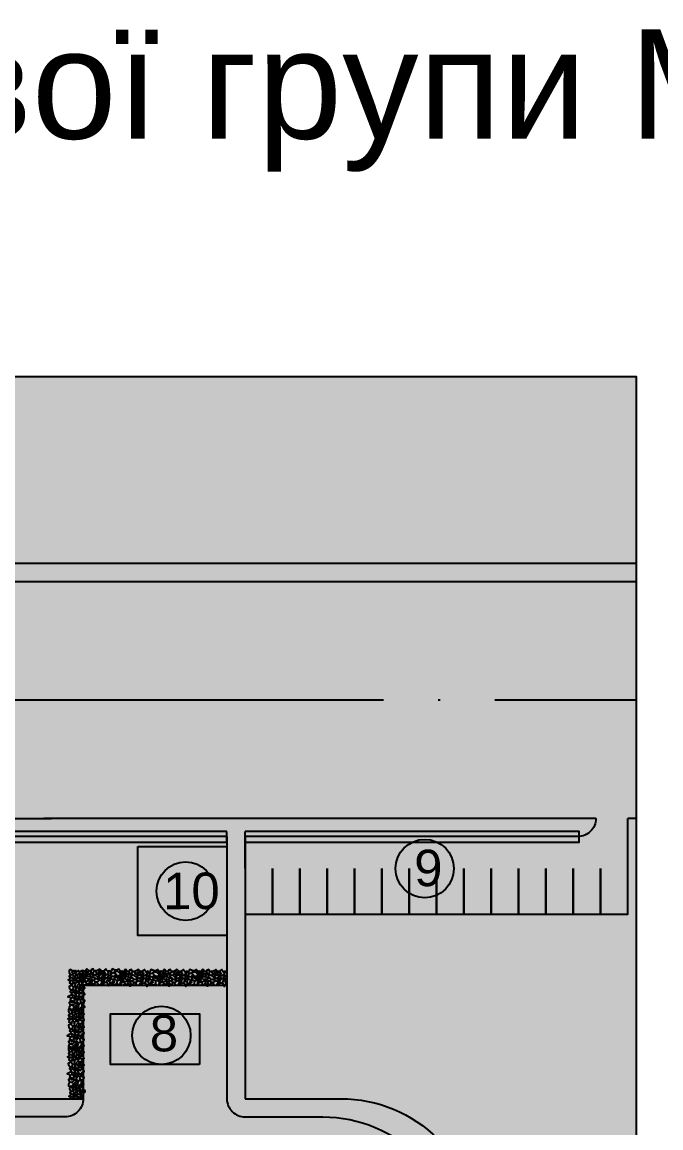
# Model space of a CAD drawing. Header units: millimetres. Extents: x 3866 to 35600, y -8896 to 9491.
# Drawn here: x 33134.5 to 33169.5, y -6664.6 to -6603.9 of the extents above; entities that cross this region are included whole.
import ezdxf

# ---------------------------------------------------------------- set-up
doc = ezdxf.new("R2010")
doc.units = ezdxf.units.MM
doc.linetypes.add('ACAD_ISO04W100', pattern=[30, 24, -3, 0, -3])
for name, color, linetype in [('благоустрый', 7, 'Continuous'), ('ВДМ', 7, 'Continuous'), ('КУЩІ', 108, 'Continuous'), ('інсоляція', 180, 'Continuous')]:
    doc.layers.add(name, color=color, linetype=linetype)
doc.styles.add('ATTR', font='romans.shx', dxfattribs={"width": 0.8, "height": 0.470416})
doc.styles.get("Standard").update_dxf_attribs({"font": 'arial.ttf'})

# ---------------------------------------------------------------- blocks, each defined once
blk = doc.blocks.new('Ground 1')
for points in [[(2.39, 10.76), (0.85, 11.61), (-0.58, 11.47), (-1.35, 10.06), (-1.13, 9.21), (-1.9, 9.21), (-0.69, 6.67), (-2.12, 5.82), (-2.45, 4.84), (-2.23, 3.43), (-0.69, 3), (-0.47, 3.57), (0.3, 2.58), (-0.91, 1.59), (-0.25, 1.17), (0.85, -0.38), (2.39, 0.46), (3.82, 0.32), (5.8, -0.52), (6.46, 0.75), (6.79, 1.73), (6.68, 2.72), (7.34, 2.01), (7.89, 0.89), (8.88, 1.31), (8.99, 1.73), (9.65, 1.31), (10.42, 0.32), (10.64, -0.38), (11.75, 0.32), (12.19, 1.17), (14.17, 0.89), (15.49, -0.38), (16.7, 0.46), (18.13, 1.03), (18.24, 1.03), (20.33, 0.75), (20.66, -0.52), (22.2, 0.18), (22.75, 1.45), (24.29, 0.75), (25.28, -0.38), (25.83, -0.24), (26.38, 0.32), (25.94, 2.01), (28.14, 0.89), (29.13, 1.17), (28.58, 2.72), (27.81, 3.57), (29.13, 4.84), (27.37, 6.25), (28.91, 6.53), (28.36, 6.81), (28.91, 7.94), (28.25, 8.22), (29.68, 10.48), (29.02, 11.61), (27.37, 11.75), (25.28, 10.76), (24.62, 11.61), (22.75, 10.9), (21.76, 12.31), (20.55, 10.9), (19.45, 11.33), (18.46, 9.35), (17.91, 9.35), (16.81, 11.75), (14.94, 11.47), (13.84, 9.91), (13.29, 10.48), (12.63, 10.76), (12.19, 10.34), (11.86, 9.77), (10.09, 10.06), (8.66, 12.59), (8.66, 11.75), (7.23, 10.2), (6.13, 10.76), (5.58, 10.06), (4.37, 11.61)], [(23.41, 9.13), (22, 8.55), (22.22, 7.97), (23.69, 6.88), (24.48, 8.18)], [(8.67, 7.82), (8.95, 6.95), (8.84, 6.08), (9.4, 6.01), (9.8, 6.59), (9.63, 7.46)], [(12.62, 7.75), (11.66, 7.53), (11.83, 6.66), (12.9, 5.94), (14.26, 5.94), (14.32, 6.88)], [(15.5, 3.55), (15.28, 2.39), (16.58, 2.54), (17.14, 3.69), (16.35, 3.26)], [(17.31, 7.53), (16.46, 6.3), (18.95, 3.98), (21.26, 4.78), (21.09, 5.94), (19.63, 5.87), (19.57, 7.17), (18.27, 6.95)], [(23.18, 2.54), (23.01, 3.84), (23.18, 4.49), (23.81, 5.29), (25.39, 5.58), (26.18, 5.51), (26.23, 4.49), (25.89, 3.91), (24.65, 3.84), (24.6, 3.19), (24.09, 2.9), (23.86, 3.55), (23.47, 2.68)]]:
    blk.add_lwpolyline(points, close=True)
for points in [[(-1.05, 9.13), (-0.14, 8.33), (0.2, 7.39), (0.53, 7.32), (0.99, 8.26), (2.17, 8.47), (2.34, 10.07), (2.4, 10.79)], [(1.04, 6.45), (1.61, 6.74), (1.95, 6.45), (1.95, 6.01), (2.34, 5.58), (2.96, 5.94), (4.15, 6.3), (4.32, 7.03), (3.36, 7.6), (2.23, 8.62)], [(5.56, 9.99), (5.67, 9.13), (4.88, 8.98), (4.54, 9.7), (4.15, 9.34), (5, 8.4), (4.26, 7.97), (4.09, 7.17)], [(6.47, 7.24), (7.14, 7.53), (7.76, 8.11), (7.88, 8.84), (7.65, 10.14), (7.54, 10.43)], [(7.88, 9.13), (9.57, 8.76), (9.8, 8.11), (9.29, 7.6)], [(10.48, 9.99), (10.31, 8.98), (9.74, 8.4)], [(11.89, 9.7), (12.57, 8.4), (12.96, 8.26), (13.81, 8.62), (13.86, 9.92)], [(13.81, 8.91), (15.84, 8.18), (17.65, 9.92)], [(16.29, 8.62), (16.58, 7.53), (15.73, 6.16)], [(18.67, 9.63), (19.68, 8.84), (19.63, 8.18), (18.95, 7.17)], [(21.04, 11.44), (21.66, 9.78), (20.81, 8.26), (19.63, 8.18)], [(21.15, 8.76), (21.77, 7.17), (21.15, 5.58)], [(23.01, 8.91), (23.41, 9.92), (23.92, 10.5), (23.75, 11.3)], [(25.61, 10.94), (26.01, 9.63), (25.61, 8.91), (24.2, 8.47)], [(25.89, 9.27), (26.74, 8.47), (26.91, 7.6), (26.63, 6.66)], [(26.52, 8.69), (27.82, 9.49), (28.61, 8.91)], [(-0.71, 6.66), (-0.59, 5.94), (0.14, 5.43), (-0.03, 4.93), (0.31, 4.35), (-0.48, 3.55)], [(0.2, 7.39), (0.14, 6.88), (-0.26, 7.03), (-0.59, 6.37)], [(0.37, 2.54), (0.87, 1.96), (1.61, 1.52), (3.02, 1.52), (4.6, 2.25), (3.19, 3.55), (3.13, 4.64), (2.12, 4.49), (0.48, 4.64), (0.08, 4.78)], [(0.14, 6.81), (0.65, 6.52), (1.38, 6.37), (1.04, 6.01), (0.99, 5.29), (0.37, 5.58), (0.14, 5.51)], [(2.68, 0.44), (3.75, 1.16), (3.87, 1.88)], [(3.47, 6.08), (3.98, 5.43), (4.04, 4.78), (3.19, 3.98)], [(4.04, 5.22), (4.77, 5.51), (5.79, 5.22), (5.79, 4.93), (6.3, 5.29), (7.2, 4.64)], [(4.6, 8.11), (6.41, 7.32), (6.69, 5.07)], [(4.6, 2.25), (5.11, 2.68), (6.01, 2.9), (6.63, 2.75)], [(6.35, 2.83), (6.97, 3.62), (7.43, 5.14), (7.82, 4.49), (8.84, 3.69), (8.95, 3.12), (8.56, 3.12), (8.67, 2.39), (9.01, 1.74)], [(6.58, 6.52), (7.88, 6.52), (8.78, 7.32)], [(9.12, 6.01), (8.95, 5.51), (9.35, 4.78), (9.57, 3.69)], [(8.95, 3.48), (10.08, 3.77), (11.04, 4.35), (11.49, 3.41), (11.32, 2.39), (11.77, 2.75), (12.4, 1.16), (12.4, 1.23)], [(9.8, 6.52), (10.7, 6.45), (11.61, 5.94), (11.77, 5.07), (11.72, 4.35), (11.15, 4.2)], [(11.72, 7.17), (11.21, 7.03), (11.04, 6.3)], [(11.38, 3.77), (12.85, 3.62), (13.69, 4.06), (14.2, 2.97), (13.58, 2.39), (13.81, 1.02)], [(13.3, 5.87), (12.96, 5.14), (13.41, 4.06)], [(13.41, 8.4), (13.53, 7.89), (13.13, 7.53)], [(13.92, 3.62), (15.84, 4.49), (16.74, 3.62)], [(14.32, 6.52), (15.5, 6.52), (16.24, 4.93), (16.07, 4.35), (16.01, 4.35)], [(16.01, 2.39), (16.24, 1.59), (14.54, 1.38), (14.65, 0.51)], [(16.29, 7.1), (16.8, 6.95)], [(18.44, 4.42), (18.16, 3.55), (16.91, 2.97)], [(16.97, 2.97), (18.21, 2.03), (18.21, 1.09)], [(20.02, 4.27), (20.92, 2.61), (19.51, 0.87)], [(20.59, 3.41), (22.22, 3.41), (22.45, 2.61), (22, 2.1), (22.56, 1.16)], [(21.49, 6.37), (23.07, 5.51), (23.41, 4.85)], [(22.05, 8.33), (21.55, 7.97)], [(22.34, 3.19), (23.07, 3.55)], [(24.48, 3.04), (25.05, 1.96), (24.14, 0.87)], [(24.26, 7.68), (26.01, 6.16)], [(24.82, 2.54), (26.52, 2.75), (26.86, 1.67)], [(25.61, 5.65), (26.35, 6.52), (27.82, 6.81), (28.04, 6.52)], [(26.06, 2.75), (26.35, 3.26), (27.93, 4.06), (28.27, 4.06)], [(26.18, 4.27), (27.02, 3.69)]]:
    blk.add_lwpolyline(points)
at = {"style": 'ATTR', "width": 0.8, "flags": 9}
blk.add_attdef('ESTCODE', (0, 0), '', height=0.0000643, dxfattribs=at)

msp = doc.modelspace()

# ---------------------------------------------------------------- hatches: boundary and pattern name
at = {"layer": 'ВДМ', "transparency": 33554569}
h = msp.add_hatch(color=251, dxfattribs=at)
h.dxf.hatch_style = 1
h.paths.add_polyline_path([(33168.196, -6634.622), (33063.262, -6634.622, -0.414214), (33059.262, -6630.622), (33059.262, -6623.396), (33054.012, -6623.396), (33054.012, -6641.122), (33168.196, -6641.122)])
h.paths.add_polyline_path([(33054.012, -6623.396), (33048.762, -6623.396), (33048.762, -6630.622, -0.414214), (33044.762, -6634.622), (33040.02, -6634.622), (33040.02, -6641.122), (33054.012, -6641.122)])
at = {"layer": 'ВДМ', "true_color": 0x139b48, "transparency": 33554585}
h = msp.add_hatch(color=114, dxfattribs=at)
h.dxf.hatch_style = 1
h.paths.add_polyline_path([(33168.196, -6623.396), (33060.262, -6623.396), (33060.262, -6630.622, 0.414214), (33063.262, -6633.622), (33168.196, -6633.622)])
h.paths.add_polyline_path([(33047.762, -6623.396), (33040.02, -6623.396), (33040.02, -6633.622), (33044.762, -6633.622, 0.414214), (33047.762, -6630.622)])
h.paths.add_polyline_path([(33047.762, -6651.622, 0.414214), (33044.762, -6648.622), (33040.02, -6648.622), (33040.02, -6737.258), (33047.762, -6737.258)])
at = {"layer": 'ВДМ', "transparency": 33554585}
h = msp.add_hatch(color=9, dxfattribs=at)
h.dxf.hatch_style = 1
h.paths.add_polyline_path([(33060.262, -6623.396), (33059.262, -6623.396), (33059.262, -6630.622, 0.414214), (33063.262, -6634.622), (33168.196, -6634.622), (33168.196, -6633.622), (33063.262, -6633.622, -0.414214), (33060.262, -6630.622)])
at = {"layer": 'ВДМ', "transparency": 33554569}
h = msp.add_hatch(color=251, dxfattribs=at)
h.dxf.hatch_style = 1
h.paths.add_polyline_path([(33168.196, -6641.122), (33054.012, -6641.122), (33054.012, -6737.258), (33059.262, -6737.258), (33059.262, -6715.89), (33059.262, -6705.076), (33059.262, -6696.076), (33059.262, -6694.891), (33059.262, -6651.622, -0.414214), (33063.262, -6647.622), (33073.762, -6647.622), (33082.762, -6647.622), (33136.097, -6647.622), (33165.977, -6647.622), (33167.727, -6647.622), (33168.196, -6647.622)])
at = {"layer": 'ВДМ', "transparency": 33554585}
h = msp.add_hatch(color=9, dxfattribs=at)
h.dxf.hatch_style = 1
edge = h.paths.add_edge_path()
edge.add_line((33165.059, -6648.33), (33165.059, -6648.619))
edge.add_arc((33164.977, -6647.622), 1, 274.70302, 360)
edge.add_line((33165.977, -6647.622), (33135.674, -6647.622))
edge.add_line((33135.674, -6647.622), (33122.836, -6647.622))
edge.add_line((33122.836, -6647.622), (33122.836, -6648.336))
edge.add_line((33122.836, -6648.336), (33145.727, -6648.33))
edge.add_line((33145.727, -6648.33), (33145.727, -6648.622))
edge.add_line((33145.727, -6648.622), (33146.727, -6648.622))
edge.add_line((33146.727, -6648.622), (33146.727, -6648.33))
edge.add_line((33146.727, -6648.33), (33165.059, -6648.33))
h = msp.add_hatch(color=8, dxfattribs=at)
h.dxf.hatch_style = 1
edge = h.paths.add_edge_path()
edge.add_line((33165.059, -6648.915), (33146.727, -6648.915))
edge.add_line((33146.727, -6648.915), (33146.727, -6652.872))
edge.add_line((33146.727, -6652.872), (33148.227, -6652.872))
edge.add_line((33148.227, -6652.872), (33149.727, -6652.872))
edge.add_line((33149.727, -6652.872), (33151.227, -6652.872))
edge.add_line((33151.227, -6652.872), (33152.727, -6652.872))
edge.add_line((33152.727, -6652.872), (33154.227, -6652.872))
edge.add_line((33154.227, -6652.872), (33155.727, -6652.872))
edge.add_line((33155.727, -6652.872), (33157.227, -6652.872))
edge.add_line((33157.227, -6652.872), (33158.727, -6652.872))
edge.add_line((33158.727, -6652.872), (33160.227, -6652.872))
edge.add_line((33160.227, -6652.872), (33161.727, -6652.872))
edge.add_line((33161.727, -6652.872), (33163.227, -6652.872))
edge.add_line((33163.227, -6652.872), (33164.727, -6652.872))
edge.add_line((33164.727, -6652.872), (33166.227, -6652.872))
edge.add_line((33166.227, -6652.872), (33167.727, -6652.872))
edge.add_line((33167.727, -6652.872), (33167.727, -6650.372))
edge.add_line((33167.727, -6650.372), (33167.727, -6648.622))
edge.add_line((33167.727, -6648.622), (33167.727, -6647.622))
edge.add_line((33167.727, -6647.622), (33165.977, -6647.622))
edge.add_arc((33164.977, -6647.622), 1, -85.29698, 0, ccw=False)
edge.add_line((33165.059, -6648.619), (33165.059, -6648.915))
at = {"layer": 'ВДМ', "true_color": 0x139b48, "transparency": 33554585}
h = msp.add_hatch(color=114, dxfattribs=at)
h.dxf.hatch_style = 1
h.paths.add_polyline_path([(33168.196, -6647.622), (33167.727, -6647.622), (33167.727, -6648.622), (33167.727, -6650.372), (33167.727, -6652.872), (33166.227, -6652.872), (33164.727, -6652.872), (33163.227, -6652.872), (33161.727, -6652.872), (33160.227, -6652.872), (33158.727, -6652.872), (33157.227, -6652.872), (33155.727, -6652.872), (33154.227, -6652.872), (33152.727, -6652.872), (33151.227, -6652.872), (33149.727, -6652.872), (33148.227, -6652.872), (33146.727, -6652.872), (33146.727, -6662.997), (33151.994, -6662.997, -0.414214), (33159.494, -6670.497), (33159.494, -6681.898), (33159.494, -6693.7), (33168.196, -6693.7)])
at = {"layer": 'ВДМ', "transparency": 33554646}
h = msp.add_hatch(color=16, dxfattribs=at)
h.dxf.hatch_style = 1
h.paths.add_polyline_path([(33145.727, -6648.33), (33130.173, -6648.334), (33130.173, -6648.622), (33145.727, -6648.622)])
h = msp.add_hatch(color=16, dxfattribs=at)
h.dxf.hatch_style = 1
h.paths.add_polyline_path([(33155.893, -6648.33), (33146.727, -6648.33), (33146.727, -6648.622), (33155.893, -6648.622)])
h.paths.add_polyline_path([(33165.059, -6648.33), (33155.893, -6648.33), (33155.893, -6648.622), (33164.977, -6648.622, 0.020524), (33165.059, -6648.619)])
at = {"layer": 'ВДМ', "true_color": 0x139b48, "transparency": 33554585}
h = msp.add_hatch(color=114, dxfattribs=at)
h.dxf.hatch_style = 1
h.paths.add_polyline_path([(33122.387, -6661.122), (33110.262, -6661.122), (33099.887, -6661.122), (33099.887, -6662.997), (33122.387, -6662.997)], flags=17)
h.paths.add_polyline_path([(33081.627, -6658.137), (33080.762, -6658.136), (33080.762, -6659.997, 0.414214), (33083.762, -6662.997), (33086.503, -6662.997), (33086.503, -6661.681, -0.500594)])
edge = h.paths.add_edge_path()
edge.add_line((33145.727, -6648.915), (33082.439, -6648.93))
edge.add_arc((33083.762, -6651.622), 3, 116.1696, 151.16721)
edge.add_line((33081.134, -6650.176), (33132.762, -6650.176))
edge.add_line((33132.762, -6650.176), (33132.762, -6653.176))
edge.add_line((33132.762, -6653.176), (33080.762, -6653.176))
edge.add_line((33080.762, -6653.176), (33080.762, -6657.636))
edge.add_line((33080.762, -6657.636), (33081.627, -6657.637))
edge.add_line((33081.627, -6657.637), (33081.629, -6655.196))
edge.add_line((33081.629, -6655.196), (33086.509, -6655.202))
edge.add_line((33086.509, -6655.202), (33087.005, -6655.202))
edge.add_line((33087.005, -6655.202), (33087.005, -6662.997))
edge.add_line((33087.005, -6662.997), (33098.137, -6662.997))
edge.add_line((33098.137, -6662.997), (33098.137, -6661.122))
edge.add_line((33098.137, -6661.122), (33087.762, -6661.122))
edge.add_line((33087.762, -6661.122), (33087.762, -6653.622))
edge.add_line((33087.762, -6653.622), (33110.262, -6653.622))
edge.add_line((33110.262, -6653.622), (33132.762, -6653.622))
edge.add_line((33132.762, -6653.622), (33132.762, -6661.122))
edge.add_line((33132.762, -6661.122), (33124.137, -6661.122))
edge.add_line((33124.137, -6661.122), (33124.137, -6662.997))
edge.add_line((33124.137, -6662.997), (33137.847, -6662.997))
edge.add_line((33137.847, -6662.997), (33137.847, -6656.768))
edge.add_line((33137.847, -6656.768), (33145.727, -6656.768))
edge.add_line((33145.727, -6656.768), (33145.727, -6654.041))
edge.add_line((33145.727, -6654.041), (33140.847, -6654.041))
edge.add_line((33140.847, -6654.041), (33140.847, -6649.161))
edge.add_line((33140.847, -6649.161), (33145.727, -6649.161))
edge.add_line((33145.727, -6649.161), (33145.727, -6648.915))
at = {"layer": 'ВДМ', "transparency": 33554646}
h = msp.add_hatch(color=16, dxfattribs=at)
h.dxf.hatch_style = 1
h.paths.add_polyline_path([(33145.727, -6648.622), (33083.762, -6648.622, 0.114685), (33082.439, -6648.93), (33145.727, -6648.915)])
at = {"layer": 'ВДМ', "transparency": 33554585}
h = msp.add_hatch(color=9, dxfattribs=at)
h.dxf.hatch_style = 1
h.paths.add_polyline_path([(33151.994, -6662.997), (33146.727, -6662.997), (33146.727, -6648.622), (33145.727, -6648.622), (33145.727, -6656.768), (33145.727, -6662.997, 0.414214), (33146.727, -6663.997), (33150.994, -6663.997, -0.198912), (33156.297, -6666.194), (33157.297, -6665.194, 0.198912)])
at = {"layer": 'ВДМ', "transparency": 33554646}
h = msp.add_hatch(color=16, dxfattribs=at)
h.dxf.hatch_style = 1
h.paths.add_polyline_path([(33165.059, -6648.619, -0.020524), (33164.977, -6648.622), (33155.893, -6648.622), (33155.893, -6648.915), (33165.059, -6648.915)])
h.paths.add_polyline_path([(33155.893, -6648.622), (33146.727, -6648.622), (33146.727, -6648.915), (33155.893, -6648.915)])
at = {"layer": 'ВДМ', "transparency": 33554585}
h = msp.add_hatch(color=8, dxfattribs=at)
h.dxf.hatch_style = 1
h.paths.add_polyline_path([(33145.727, -6649.161), (33140.847, -6649.161), (33140.847, -6654.041), (33145.727, -6654.041)])
h = msp.add_hatch(color=8, dxfattribs=at)
h.dxf.hatch_style = 1
h.paths.add_polyline_path([(33145.727, -6662.997), (33145.727, -6656.768), (33137.847, -6656.768), (33137.847, -6662.997, -0.414214), (33136.847, -6663.997), (33136.847, -6666.997), (33147.994, -6666.997, -0.198912), (33153.297, -6669.194), (33156.297, -6666.194, 0.198912), (33150.994, -6663.997), (33146.727, -6663.997, -0.414214)])
h.paths.add_polyline_path([(33139.347, -6661.122), (33139.347, -6658.335), (33144.227, -6658.335), (33144.227, -6658.602), (33144.227, -6661.122)], flags=16)
h = msp.add_hatch(color=8, dxfattribs=at)
h.dxf.hatch_style = 1
h.paths.add_polyline_path([(33144.227, -6658.335), (33139.347, -6658.335), (33139.347, -6661.122), (33144.227, -6661.122)])
h.paths.add_polyline_path([(33070.395, -6691.43), (33065.516, -6691.43), (33065.516, -6693.951), (33065.516, -6694.218), (33070.395, -6694.218)])
h = msp.add_hatch(color=9, dxfattribs=at)
h.dxf.hatch_style = 1
h.paths.add_polyline_path([(33099.887, -6661.122), (33098.137, -6661.122), (33098.137, -6662.997), (33087.005, -6662.997), (33087.005, -6663.997), (33122.387, -6663.997), (33131.063, -6663.997), (33136.847, -6663.997, 0.414214), (33137.847, -6662.997), (33124.137, -6662.997), (33124.137, -6661.122), (33122.387, -6661.122), (33122.387, -6662.997), (33099.887, -6662.997)])
h = msp.add_hatch(color=8, dxfattribs=at)
h.dxf.hatch_style = 1
h.paths.add_polyline_path([(33136.847, -6663.997), (33131.063, -6663.997), (33122.387, -6663.997), (33082.762, -6663.997), (33082.762, -6666.997), (33124.137, -6666.997), (33136.847, -6666.997)])

# ---------------------------------------------------------------- linework, layer by layer
for points in [[(33040.02, -6737.258), (33168.196, -6737.258), (33168.196, -6623.396), (33040.02, -6623.396), (33040.02, -6737.258)], [(33167.727, -6648.622), (33167.727, -6647.622)], [(33145.727, -6648.622), (33145.727, -6656.768)], [(33146.727, -6648.622), (33146.727, -6662.997)], [(33146.727, -6650.372), (33146.727, -6648.622)], [(33146.727, -6650.372), (33146.727, -6648.622)], [(33167.727, -6650.372), (33167.727, -6648.622)], [(33140.847, -6649.161), (33145.727, -6649.161), (33145.727, -6654.041), (33140.847, -6654.041), (33140.847, -6649.161)], [(33146.727, -6650.372), (33146.727, -6652.872), (33148.227, -6652.872), (33148.227, -6650.372)], [(33148.227, -6650.372), (33148.227, -6652.872), (33149.727, -6652.872), (33149.727, -6650.372)], [(33149.727, -6650.372), (33149.727, -6652.872), (33151.227, -6652.872), (33151.227, -6650.372)], [(33151.227, -6650.372), (33151.227, -6652.872), (33152.727, -6652.872), (33152.727, -6650.372)], [(33152.727, -6650.372), (33152.727, -6652.872), (33154.227, -6652.872), (33154.227, -6650.372)], [(33154.227, -6650.372), (33154.227, -6652.872), (33155.727, -6652.872), (33155.727, -6650.372)], [(33155.727, -6650.372), (33155.727, -6652.872), (33157.227, -6652.872), (33157.227, -6650.372)], [(33157.227, -6650.372), (33157.227, -6652.872), (33158.727, -6652.872), (33158.727, -6650.372)], [(33158.727, -6650.372), (33158.727, -6652.872), (33160.227, -6652.872), (33160.227, -6650.372)], [(33160.227, -6650.372), (33160.227, -6652.872), (33161.727, -6652.872), (33161.727, -6650.372)], [(33161.727, -6650.372), (33161.727, -6652.872), (33163.227, -6652.872), (33163.227, -6650.372)], [(33163.227, -6650.372), (33163.227, -6652.872), (33164.727, -6652.872), (33164.727, -6650.372)], [(33164.727, -6650.372), (33164.727, -6652.872), (33166.227, -6652.872), (33166.227, -6650.372)], [(33166.227, -6650.372), (33166.227, -6652.872), (33167.727, -6652.872), (33167.727, -6650.372)], [(33137.847, -6656.768), (33145.727, -6656.768)], [(33144.227, -6661.122), (33139.347, -6661.122), (33139.347, -6658.335), (33144.227, -6658.335), (33144.227, -6658.602)], [(33144.227, -6658.335), (33144.227, -6661.122)]]:
    msp.add_lwpolyline(points)
for points in [[(33079.762, -6660.997), (33079.762, -6650.622, -0.414214), (33082.762, -6647.622), (33136.097, -6647.622)], [(33145.727, -6656.768), (33145.727, -6662.997, 0.414214), (33146.727, -6663.997), (33150.994, -6663.997, -0.414214), (33158.494, -6671.497), (33158.494, -6692.299, -0.514865), (33148.556, -6699.391), (33130.096, -6693.046)], [(33137.847, -6656.742), (33137.847, -6662.997, -0.414214), (33136.847, -6663.997), (33131.063, -6663.997)]]:
    msp.add_lwpolyline(points, format="xyb")
for centre in [(33156.581, -6650.372), (33143.464, -6651.611), (33142.134, -6659.522)]:
    msp.add_circle(centre, 1.601)
at = {"layer": 'благоустрый'}
for points in [[(33165.977, -6647.622), (33135.674, -6647.622)], [(33168.196, -6647.622), (33167.727, -6647.622)], [(33124.137, -6662.997), (33137.847, -6662.997)]]:
    msp.add_lwpolyline(points, dxfattribs=at)
for points in [[(33165.977, -6647.622), (33165.977, -6647.622, -0.414214), (33164.977, -6648.622), (33146.727, -6648.622)], [(33145.727, -6648.622), (33083.762, -6648.622, 0.414214), (33080.762, -6651.622), (33080.762, -6657.636)], [(33146.727, -6662.997), (33151.994, -6662.997, -0.414214), (33159.494, -6670.497), (33159.494, -6681.898)]]:
    msp.add_lwpolyline(points, format="xyb", dxfattribs=at)
at = {"layer": 'ВДМ'}
for points in [[(33059.262, -6623.396), (33059.262, -6630.622, 0.414214), (33063.262, -6634.622), (33168.196, -6634.622)], [(33060.262, -6623.396), (33060.262, -6630.622, 0.414214), (33063.262, -6633.622), (33168.196, -6633.622)]]:
    msp.add_lwpolyline(points, format="xyb", dxfattribs=at)
at = {"layer": 'ВДМ', "linetype": 'ACAD_ISO04W100'}
msp.add_lwpolyline([(33040.02, -6641.122), (33168.196, -6641.122)], dxfattribs=at)
at = {"layer": 'ВДМ'}
for points in [[(33145.727, -6648.33), (33082.439, -6648.346)], [(33145.727, -6648.915), (33145.727, -6648.33)], [(33146.727, -6648.915), (33146.727, -6648.33)], [(33146.727, -6648.915), (33165.059, -6648.915), (33165.059, -6648.33), (33146.727, -6648.33)], [(33082.439, -6648.93), (33145.727, -6648.915)]]:
    msp.add_lwpolyline(points, dxfattribs=at)
at = {"layer": 'КУЩІ'}
for points in [[(33145.727, -6656.123), (33145.691, -6656.084), (33145.652, -6656.004), (33145.581, -6656.034), (33145.573, -6656.064), (33145.527, -6656.034), (33145.472, -6655.964), (33145.456, -6655.913), (33145.378, -6655.963), (33145.347, -6656.024), (33145.206, -6656.003), (33145.112, -6655.913), (33145.026, -6655.973), (33144.924, -6656.013), (33144.916, -6656.013), (33144.768, -6655.992), (33144.744, -6655.902), (33144.635, -6655.952), (33144.595, -6656.042), (33144.486, -6655.992), (33144.416, -6655.911), (33144.377, -6655.921), (33144.337, -6655.961), (33144.368, -6656.082), (33144.212, -6656.001), (33144.142, -6656.021), (33144.181, -6656.131), (33144.235, -6656.192), (33144.141, -6656.282), (33144.266, -6656.382), (33144.157, -6656.402), (33144.196, -6656.422), (33144.156, -6656.502), (33144.203, -6656.523), (33144.101, -6656.683), (33144.148, -6656.763), (33144.265, -6656.774), (33144.414, -6656.704), (33144.461, -6656.764), (33144.594, -6656.714), (33144.664, -6656.815), (33144.75, -6656.714), (33144.829, -6656.745), (33144.899, -6656.604), (33144.938, -6656.604), (33145.016, -6656.775), (33145.149, -6656.755), (33145.228, -6656.645), (33145.267, -6656.685), (33145.314, -6656.706), (33145.345, -6656.676), (33145.369, -6656.636), (33145.494, -6656.656), (33145.595, -6656.837), (33145.595, -6656.776), (33145.697, -6656.666), (33145.727, -6656.681)], [(33144.359, -6656.134), (33144.339, -6656.17), (33144.227, -6656.226), (33144.203, -6656.226)], [(33144.351, -6656.242), (33144.291, -6656.201)], [(33144.448, -6656.119), (33144.327, -6656.134), (33144.303, -6656.057)], [(33144.472, -6656.155), (33144.432, -6656.078), (33144.496, -6656.001)], [(33144.684, -6656.392), (33144.572, -6656.33), (33144.548, -6656.284)], [(33144.625, -6656.166), (33144.572, -6656.191)], [(33144.749, -6656.181), (33144.633, -6656.181), (33144.617, -6656.124), (33144.649, -6656.088), (33144.609, -6656.021)], [(33144.789, -6656.243), (33144.725, -6656.125), (33144.826, -6656.001)], [(33144.901, -6656.254), (33144.922, -6656.192), (33145.01, -6656.151)], [(33145.006, -6656.151), (33144.918, -6656.084), (33144.918, -6656.017)], [(33145.223, -6656.198), (33145.086, -6656.259), (33145.022, -6656.197)], [(33145.194, -6656.404), (33145.11, -6656.403), (33145.058, -6656.29), (33145.07, -6656.249), (33145.074, -6656.249)], [(33145.074, -6656.11), (33145.059, -6656.053), (33145.179, -6656.038), (33145.171, -6655.976)], [(33145.404, -6656.209), (33145.299, -6656.198), (33145.239, -6656.229), (33145.203, -6656.151), (33145.247, -6656.11), (33145.231, -6656.012)], [(33145.267, -6656.358), (33145.291, -6656.306), (33145.259, -6656.229)], [(33145.576, -6656.188), (33145.496, -6656.209), (33145.428, -6656.25), (33145.396, -6656.183), (33145.408, -6656.111), (33145.376, -6656.136), (33145.332, -6656.023), (33145.332, -6656.028)], [(33145.516, -6656.404), (33145.451, -6656.399), (33145.387, -6656.363), (33145.375, -6656.301), (33145.379, -6656.25), (33145.42, -6656.239)], [(33145.564, -6656.368), (33145.576, -6656.332), (33145.548, -6656.281), (33145.532, -6656.204)], [(33145.727, -6656.187), (33145.717, -6656.199), (33145.685, -6656.307), (33145.657, -6656.261), (33145.584, -6656.204), (33145.576, -6656.163), (33145.604, -6656.163), (33145.597, -6656.111), (33145.573, -6656.065)], [(33145.727, -6656.29), (33145.701, -6656.271)], [(33144.326, -6656.556), (33144.234, -6656.613), (33144.178, -6656.571)], [(33144.391, -6656.34), (33144.339, -6656.402), (33144.234, -6656.422), (33144.218, -6656.402)], [(33144.371, -6656.598), (33144.31, -6656.541), (33144.298, -6656.479), (33144.319, -6656.412)], [(33144.39, -6656.716), (33144.362, -6656.623), (33144.391, -6656.572), (33144.491, -6656.541)], [(33144.487, -6656.485), (33144.363, -6656.376)], [(33144.575, -6656.572), (33144.547, -6656.644), (33144.511, -6656.685), (33144.523, -6656.742)], [(33144.644, -6656.531), (33144.68, -6656.506)], [(33144.708, -6656.562), (33144.664, -6656.449), (33144.708, -6656.336)], [(33144.716, -6656.753), (33144.672, -6656.634), (33144.732, -6656.526), (33144.817, -6656.521)], [(33144.885, -6656.624), (33144.812, -6656.568), (33144.817, -6656.521), (33144.865, -6656.449)], [(33145.23, -6656.574), (33145.086, -6656.522), (33144.957, -6656.645)], [(33145.054, -6656.445), (33145.018, -6656.434)], [(33145.053, -6656.553), (33145.033, -6656.475), (33145.094, -6656.378)], [(33145.367, -6656.631), (33145.319, -6656.538), (33145.29, -6656.527), (33145.23, -6656.553), (33145.226, -6656.646)], [(33145.258, -6656.538), (33145.25, -6656.502), (33145.278, -6656.476)], [(33145.379, -6656.45), (33145.415, -6656.44), (33145.427, -6656.389)], [(33145.467, -6656.651), (33145.479, -6656.579), (33145.519, -6656.538)], [(33145.652, -6656.59), (33145.531, -6656.564), (33145.515, -6656.518), (33145.552, -6656.482)], [(33145.727, -6656.405), (33145.652, -6656.405), (33145.588, -6656.461)], [(33145.727, -6656.467), (33145.704, -6656.477), (33145.66, -6656.518), (33145.652, -6656.569), (33145.668, -6656.662), (33145.676, -6656.683)], [(33137.847, -6662.803), (33137.826, -6662.794), (33137.877, -6662.684), (33137.957, -6662.614), (33137.947, -6662.575), (33137.907, -6662.536), (33137.787, -6662.567), (33137.867, -6662.41), (33137.847, -6662.34), (33137.737, -6662.379), (33137.677, -6662.433), (33137.587, -6662.339), (33137.486, -6662.464), (33137.466, -6662.355), (33137.446, -6662.394), (33137.366, -6662.354), (33137.346, -6662.401), (33137.185, -6662.299), (33137.105, -6662.346), (33137.095, -6662.463), (33137.165, -6662.612), (33137.104, -6662.659), (33137.154, -6662.792), (33137.054, -6662.862), (33137.154, -6662.949), (33137.135, -6662.997)], [(33137.116, -6662.914), (33137.234, -6662.87), (33137.342, -6662.93), (33137.346, -6662.997)], [(33137.296, -6662.774), (33137.224, -6662.745), (33137.183, -6662.709), (33137.126, -6662.721)], [(33137.152, -6662.589), (33137.245, -6662.561), (33137.296, -6662.589), (33137.327, -6662.689)], [(33137.312, -6662.525), (33137.256, -6662.432), (33137.297, -6662.376)], [(33137.271, -6662.569), (33137.328, -6662.509), (33137.389, -6662.497), (33137.456, -6662.517)], [(33137.306, -6662.906), (33137.419, -6662.862), (33137.533, -6662.907)], [(33137.337, -6662.842), (33137.363, -6662.878)], [(33137.384, -6662.685), (33137.492, -6662.561)], [(33137.528, -6662.589), (33137.467, -6662.537), (33137.446, -6662.432), (33137.467, -6662.416)], [(33137.476, -6662.882), (33137.538, -6662.77), (33137.584, -6662.746)], [(33137.623, -6662.997), (33137.589, -6662.899), (33137.507, -6662.911), (33137.511, -6662.997)], [(33137.625, -6662.987), (33137.744, -6662.923), (33137.847, -6663.008)], [(33137.626, -6662.549), (33137.667, -6662.489)], [(33137.734, -6662.558), (33137.698, -6662.538), (33137.642, -6662.425), (33137.642, -6662.401)], [(33137.703, -6662.823), (33137.677, -6662.77)], [(33137.687, -6662.947), (33137.687, -6662.831), (33137.744, -6662.815), (33137.78, -6662.847), (33137.847, -6662.807)], [(33137.713, -6662.67), (33137.791, -6662.63), (33137.868, -6662.695)], [(33137.749, -6662.646), (33137.734, -6662.525), (33137.812, -6662.502)]]:
    msp.add_lwpolyline(points, dxfattribs=at)
for points in [[(33144.564, -6656.119), (33144.576, -6656.212), (33144.564, -6656.258), (33144.52, -6656.315), (33144.407, -6656.335), (33144.351, -6656.33), (33144.347, -6656.258), (33144.371, -6656.217), (33144.46, -6656.212), (33144.464, -6656.165), (33144.5, -6656.145), (33144.516, -6656.191), (33144.544, -6656.129)], [(33144.981, -6656.475), (33145.042, -6656.388), (33144.865, -6656.223), (33144.701, -6656.279), (33144.712, -6656.361), (33144.817, -6656.357), (33144.821, -6656.449), (33144.913, -6656.434)], [(33145.11, -6656.192), (33145.127, -6656.11), (33145.034, -6656.12), (33144.994, -6656.202), (33145.05, -6656.172)], [(33144.547, -6656.588), (33144.648, -6656.547), (33144.632, -6656.505), (33144.527, -6656.428), (33144.471, -6656.521)], [(33145.315, -6656.491), (33145.383, -6656.476), (33145.371, -6656.414), (33145.295, -6656.363), (33145.198, -6656.363), (33145.194, -6656.429)], [(33145.596, -6656.497), (33145.576, -6656.435), (33145.584, -6656.374), (33145.544, -6656.368), (33145.516, -6656.41), (33145.528, -6656.471)], [(33137.281, -6662.745), (33137.322, -6662.846), (33137.363, -6662.83), (33137.44, -6662.726), (33137.348, -6662.669)], [(33137.749, -6662.763), (33137.657, -6662.774), (33137.61, -6662.762), (33137.554, -6662.718), (33137.533, -6662.605), (33137.539, -6662.549), (33137.611, -6662.545), (33137.652, -6662.57), (33137.657, -6662.658), (33137.703, -6662.662), (33137.724, -6662.698), (33137.677, -6662.714), (33137.739, -6662.742)]]:
    msp.add_lwpolyline(points, close=True, dxfattribs=at)

# ---------------------------------------------------------------- block references
at = {"layer": 'КУЩІ', "color": 116, "true_color": 0x136734}
for p, xscale, yscale, zscale, rotation in [((33137.897, -6658.029), 0.07111039999896479, 0.07111039999896479, 0.07111039999896479, 89.8740814406687), ((33139.854, -6655.916), 0.07111039999896476, 0.07111039999896476, 0.07111039999896476, 179.8740814406687), ((33141.97, -6655.942), 0.07111039999896476, 0.07111039999896476, 0.07111039999896476, 179.8740814406687), ((33144.099, -6655.942), 0.07111039999896476, 0.07111039999896476, 0.07111039999896476, 179.8740814406687), ((33137.862, -6660.165), 0.07111039999896478, 0.07111039999896478, 0.07111039999896478, 89.8740814406687), ((33137.858, -6662.254), 0.07111039999896478, 0.07111039999896478, 0.07111039999896478, 89.8740814406687)]:
    msp.add_blockref('Ground 1', p, dxfattribs=dict(at, xscale=xscale, yscale=yscale, zscale=zscale, rotation=rotation))

# ---------------------------------------------------------------- texts
at = {"layer": 'ВДМ', "insert": (33032.13, -6604.337), "char_height": 6, "attachment_point": 1}
msp.add_mtext_dynamic_manual_height_columns('План благоустрою житлової групи М 1:1000', width=183.55767, gutter_width=0, heights=[14.539], dxfattribs=at)
at = {"layer": 'інсоляція', "color": 7, "char_height": 2, "attachment_point": 1, "rotation": 0.30576}
for s, insert in [('9', (33155.999, -6649.342)), ('10', (33142.22, -6650.604)), ('8', (33141.49, -6658.404))]:
    msp.add_mtext_dynamic_manual_height_columns(s, width=1.87826, gutter_width=12.5, heights=[0], dxfattribs=dict(at, insert=insert))

doc.saveas('drawing.dxf')
